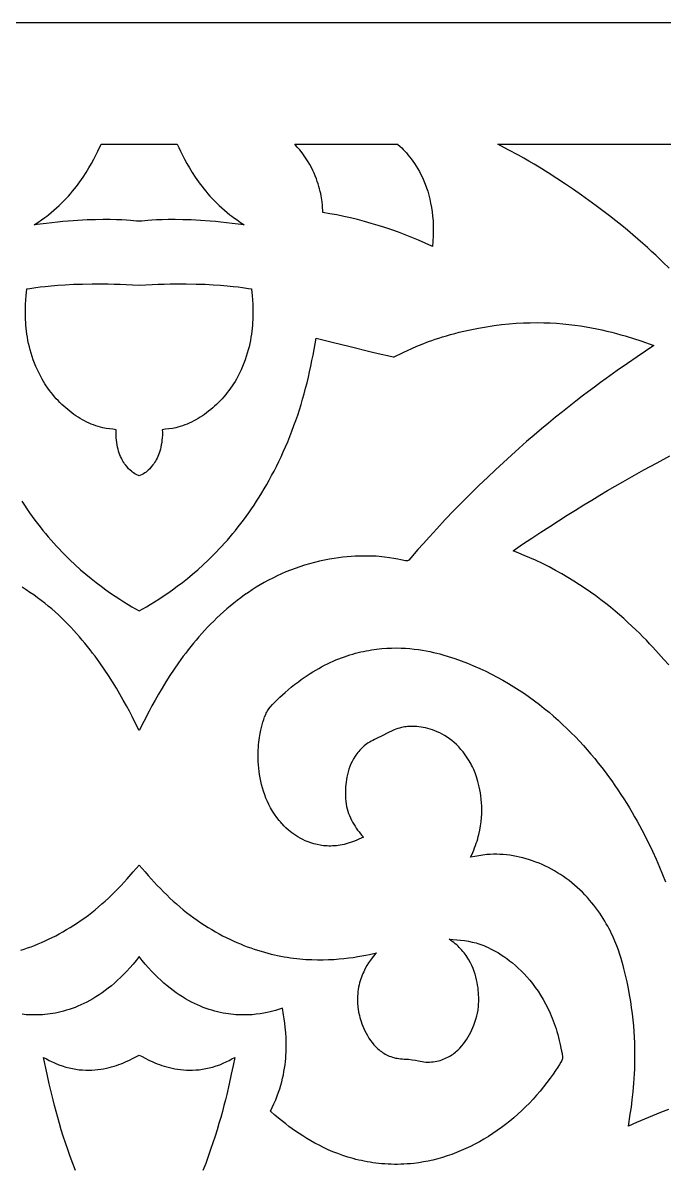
# Model space of a CAD drawing. Extents: x -300 to 300, y -304 to 306.
# Drawn here: x -19.2 to 86.6, y 118 to 306.4 of the extents above; entities that cross this region are included whole.
import ezdxf

# ---------------------------------------------------------------- set-up
doc = ezdxf.new("R2010")
doc.units = 0
doc.header["$MEASUREMENT"] = 0
doc.layers.get('0').update_dxf_attribs({"linetype": 'CONTINUOUS'})
doc.layers.add('LAYER_1', color=18, linetype='CONTINUOUS')

msp = doc.modelspace()

# ---------------------------------------------------------------- linework, layer by layer
msp.add_lwpolyline([(-300, -303.57), (300, -303.57), (300, 306.43), (-300, 306.43)], close=True)
at = {"layer": 'LAYER_1'}
for points in [[(14.97, 274.76), (15.26, 274.54), (15.55, 274.32), (16.14, 273.91), (16.74, 273.51), (17.33, 273.11), (16.33, 273.24), (15.35, 273.36), (14.4, 273.46), (13.48, 273.56), (12.59, 273.64), (11.73, 273.71), (10.1, 273.83), (8.6, 273.91), (7.21, 273.95), (5.94, 273.97), (4.79, 273.97), (3.77, 273.95), (2.86, 273.92), (2.08, 273.87), (1.42, 273.83), (0.46, 273.74), (0, 273.7), (-0.46, 273.74), (-1.42, 273.83), (-2.08, 273.87), (-2.86, 273.92), (-3.77, 273.95), (-4.79, 273.97), (-5.94, 273.97), (-7.21, 273.95), (-8.6, 273.91), (-10.1, 273.83), (-10.9, 273.78), (-11.73, 273.71), (-12.59, 273.64), (-13.48, 273.56), (-14.4, 273.46), (-15.35, 273.36), (-16.33, 273.24), (-17.33, 273.11), (-16.74, 273.51), (-16.14, 273.91), (-15.55, 274.32), (-15.26, 274.54), (-14.97, 274.76), (-14.51, 275.13), (-14.06, 275.51), (-13.63, 275.89), (-13.21, 276.28), (-12.81, 276.66), (-12.42, 277.06), (-12.05, 277.45), (-11.68, 277.84), (-11.34, 278.24), (-11, 278.64), (-10.68, 279.03), (-10.37, 279.43), (-10.07, 279.82), (-9.78, 280.22), (-9.24, 281), (-8.75, 281.76), (-8.29, 282.51), (-7.87, 283.24), (-7.49, 283.95), (-7.15, 284.62), (-6.83, 285.27), (-6.29, 286.43), (6.29, 286.43), (6.55, 285.87), (6.83, 285.27), (7.15, 284.62), (7.49, 283.95), (7.87, 283.24), (8.29, 282.51), (8.75, 281.76), (9.24, 281), (9.51, 280.61), (9.78, 280.22), (10.07, 279.82), (10.37, 279.43), (10.68, 279.03), (11, 278.64), (11.34, 278.24), (11.68, 277.84), (12.05, 277.45), (12.42, 277.06), (12.81, 276.66), (13.21, 276.28), (13.63, 275.89), (14.06, 275.51), (14.51, 275.13)], [(48.38, 269.53), (48.29, 269.58), (47.2, 270.08), (46.11, 270.56), (45.01, 271.02), (43.9, 271.46), (42.79, 271.88), (41.68, 272.28), (40.55, 272.66), (39.43, 273.02), (38.3, 273.36), (37.16, 273.68), (36.03, 273.97), (34.89, 274.25), (33.74, 274.5), (32.6, 274.74), (31.45, 274.95), (30.3, 275.14), (30.29, 275.54), (30.27, 275.9), (30.24, 276.37), (30.18, 276.92), (30.08, 277.55), (30.02, 277.9), (29.95, 278.26), (29.87, 278.63), (29.77, 279.03), (29.66, 279.43), (29.53, 279.85), (29.39, 280.28), (29.23, 280.72), (29.05, 281.17), (28.86, 281.63), (28.64, 282.09), (28.41, 282.56), (28.15, 283.04), (27.87, 283.52), (27.56, 284.01), (27.23, 284.49), (26.88, 284.98), (26.5, 285.46), (26.09, 285.95), (25.66, 286.43), (42.63, 286.43), (43.08, 286.03), (43.32, 285.8), (43.57, 285.55), (43.82, 285.28), (44.08, 284.99), (44.35, 284.68), (44.62, 284.35), (44.89, 283.99), (45.16, 283.62), (45.44, 283.22), (45.7, 282.8), (45.97, 282.36), (46.23, 281.9), (46.48, 281.41), (46.73, 280.9), (46.96, 280.37), (47.19, 279.82), (47.4, 279.24), (47.6, 278.64), (47.78, 278.01), (47.95, 277.36), (48.09, 276.69), (48.22, 275.99), (48.33, 275.27), (48.41, 274.53), (48.48, 273.76), (48.51, 272.96), (48.52, 272.14), (48.5, 271.3), (48.46, 270.43)], [(0, 263.18), (1.08, 263.24), (2.14, 263.28), (3.15, 263.32), (4.14, 263.35), (5.1, 263.37), (6.02, 263.38), (7.76, 263.38), (9.38, 263.35), (10.86, 263.3), (12.22, 263.23), (13.44, 263.15), (14.54, 263.06), (15.5, 262.96), (16.33, 262.87), (17.04, 262.78), (18.05, 262.63), (18.54, 262.55), (18.65, 261.4), (18.7, 260.73), (18.74, 259.99), (18.77, 259.2), (18.77, 258.36), (18.76, 257.92), (18.75, 257.47), (18.72, 257.01), (18.69, 256.54), (18.64, 256.06), (18.59, 255.57), (18.52, 255.07), (18.44, 254.56), (18.35, 254.05), (18.24, 253.53), (18.12, 253), (17.98, 252.47), (17.83, 251.93), (17.66, 251.39), (17.47, 250.84), (17.27, 250.29), (17.04, 249.74), (16.8, 249.19), (16.53, 248.63), (16.25, 248.07), (16.03, 247.68), (15.81, 247.29), (15.57, 246.91), (15.33, 246.53), (15.07, 246.16), (14.81, 245.8), (14.54, 245.45), (14.27, 245.1), (13.98, 244.76), (13.69, 244.43), (13.39, 244.11), (13.08, 243.79), (12.77, 243.49), (12.45, 243.19), (12.13, 242.9), (11.8, 242.63), (11.46, 242.36), (11.12, 242.1), (10.78, 241.85), (10.43, 241.61), (10.08, 241.38), (9.72, 241.16), (9.36, 240.96), (9, 240.76), (8.64, 240.58), (8.27, 240.41), (7.9, 240.25), (7.52, 240.1), (7.15, 239.97), (6.78, 239.85), (6.4, 239.74), (6.02, 239.64), (5.75, 239.58), (5.47, 239.53), (4.91, 239.46), (4.36, 239.39), (3.8, 239.32), (3.82, 238.86), (3.82, 238.41), (3.8, 237.98), (3.76, 237.57), (3.71, 237.18), (3.65, 236.8), (3.58, 236.44), (3.49, 236.1), (3.4, 235.77), (3.29, 235.46), (3.18, 235.16), (3.06, 234.88), (2.94, 234.62), (2.81, 234.37), (2.68, 234.13), (2.54, 233.91), (2.4, 233.71), (2.27, 233.51), (2, 233.17), (1.74, 232.88), (1.5, 232.65), (1.29, 232.46), (1.13, 232.32), (0.94, 232.19), (0.71, 232.05), (0.48, 231.93), (0, 231.7), (-0.48, 231.93), (-0.71, 232.05), (-0.94, 232.19), (-1.13, 232.32), (-1.29, 232.46), (-1.5, 232.65), (-1.74, 232.88), (-2, 233.17), (-2.27, 233.51), (-2.4, 233.71), (-2.54, 233.91), (-2.68, 234.13), (-2.81, 234.37), (-2.94, 234.62), (-3.06, 234.88), (-3.18, 235.16), (-3.29, 235.46), (-3.4, 235.77), (-3.49, 236.1), (-3.58, 236.44), (-3.65, 236.8), (-3.71, 237.18), (-3.76, 237.57), (-3.8, 237.98), (-3.82, 238.41), (-3.82, 238.86), (-3.8, 239.32), (-4.36, 239.39), (-4.91, 239.46), (-5.47, 239.53), (-5.75, 239.58), (-6.02, 239.64), (-6.4, 239.74), (-6.78, 239.85), (-7.15, 239.97), (-7.52, 240.1), (-7.9, 240.25), (-8.27, 240.41), (-8.64, 240.58), (-9, 240.76), (-9.36, 240.96), (-9.72, 241.16), (-10.08, 241.38), (-10.43, 241.61), (-10.78, 241.85), (-11.12, 242.1), (-11.46, 242.36), (-11.8, 242.63), (-12.13, 242.9), (-12.45, 243.19), (-12.77, 243.49), (-13.08, 243.79), (-13.39, 244.11), (-13.69, 244.43), (-13.98, 244.76), (-14.27, 245.1), (-14.54, 245.45), (-14.81, 245.8), (-15.07, 246.16), (-15.33, 246.53), (-15.57, 246.91), (-15.81, 247.29), (-16.03, 247.68), (-16.25, 248.07), (-16.53, 248.63), (-16.8, 249.19), (-17.04, 249.74), (-17.27, 250.29), (-17.47, 250.84), (-17.66, 251.39), (-17.83, 251.93), (-17.98, 252.47), (-18.12, 253), (-18.24, 253.53), (-18.35, 254.05), (-18.44, 254.56), (-18.52, 255.07), (-18.59, 255.57), (-18.64, 256.06), (-18.69, 256.54), (-18.72, 257.01), (-18.75, 257.47), (-18.77, 258.36), (-18.77, 259.2), (-18.74, 259.99), (-18.7, 260.73), (-18.65, 261.4), (-18.54, 262.55), (-18.05, 262.63), (-17.04, 262.78), (-16.33, 262.87), (-15.5, 262.96), (-14.54, 263.06), (-13.44, 263.15), (-12.22, 263.23), (-10.86, 263.3), (-9.38, 263.35), (-7.76, 263.38), (-6.91, 263.38), (-6.02, 263.38), (-5.1, 263.37), (-4.14, 263.35), (-3.15, 263.32), (-2.14, 263.28), (-1.08, 263.24)]]:
    msp.add_lwpolyline(points, close=True, dxfattribs=at)
for points in [[(87.44, 265.99), (86.41, 266.98), (85.22, 268.12), (84.55, 268.73), (83.85, 269.37), (83.09, 270.04), (82.29, 270.74), (81.45, 271.47), (80.56, 272.21), (79.62, 272.99), (78.63, 273.78), (77.59, 274.59), (76.51, 275.42), (75.37, 276.27), (74.18, 277.14), (72.95, 278.02), (71.66, 278.92), (70.32, 279.82), (68.92, 280.74), (67.47, 281.67), (65.97, 282.61), (65.14, 283.11), (64.29, 283.61), (63.45, 284.1), (62.6, 284.58), (60.9, 285.51), (59.19, 286.43), (102.81, 286.43)], [(-19.37, 227.53), (-18.95, 226.88), (-18.52, 226.25), (-18.08, 225.62), (-17.65, 225.02), (-17.21, 224.42), (-16.77, 223.84), (-16.33, 223.27), (-15.89, 222.71), (-15.44, 222.17), (-15, 221.64), (-14.55, 221.12), (-14.1, 220.62), (-13.66, 220.13), (-13.21, 219.65), (-12.76, 219.18), (-12.32, 218.72), (-11.43, 217.84), (-10.55, 217.01), (-9.67, 216.22), (-8.81, 215.48), (-7.95, 214.78), (-7.12, 214.11), (-6.29, 213.49), (-5.49, 212.9), (-4.71, 212.36), (-3.95, 211.84), (-3.22, 211.36), (-2.51, 210.92), (-1.83, 210.5), (-1.19, 210.12), (0, 209.44), (1.19, 210.12), (1.83, 210.5), (2.51, 210.92), (3.22, 211.36), (3.95, 211.84), (4.71, 212.36), (5.49, 212.9), (6.29, 213.49), (7.12, 214.11), (7.95, 214.78), (8.81, 215.48), (9.67, 216.22), (10.55, 217.01), (11.43, 217.84), (12.32, 218.72), (12.76, 219.18), (13.21, 219.65), (13.66, 220.13), (14.1, 220.62), (14.55, 221.12), (15, 221.64), (15.44, 222.17), (15.89, 222.71), (16.33, 223.27), (16.77, 223.84), (17.21, 224.42), (17.65, 225.02), (18.08, 225.62), (18.52, 226.25), (18.95, 226.88), (19.37, 227.53), (19.8, 228.2), (20.22, 228.88), (20.63, 229.57), (21.04, 230.28), (21.45, 231), (21.85, 231.74), (22.25, 232.5), (22.64, 233.27), (23.02, 234.05), (23.4, 234.85), (23.78, 235.66), (24.15, 236.5), (24.51, 237.34), (24.86, 238.21), (25.21, 239.09), (25.54, 239.99), (25.86, 240.85), (26.15, 241.72), (26.44, 242.59), (26.71, 243.48), (26.97, 244.37), (27.22, 245.26), (27.46, 246.16), (27.69, 247.06), (27.91, 247.97), (28.11, 248.88), (28.31, 249.8), (28.51, 250.71), (28.69, 251.63), (28.86, 252.55), (29.2, 254.4), (32.06, 253.71), (34.57, 253.1), (38.49, 252.13), (39.92, 251.79), (40.98, 251.54), (41.68, 251.39), (41.9, 251.35), (42.02, 251.35), (42.08, 251.36), (42.16, 251.39), (42.39, 251.49), (43.14, 251.86), (43.65, 252.12), (44.27, 252.41), (44.98, 252.73), (45.79, 253.08), (46.71, 253.45), (47.72, 253.84), (48.27, 254.03), (48.84, 254.23), (49.44, 254.42), (50.06, 254.62), (50.71, 254.81), (51.39, 255), (52.09, 255.19), (52.82, 255.38), (53.58, 255.56), (54.36, 255.74), (55.17, 255.91), (56.01, 256.07), (56.66, 256.19), (57.3, 256.3), (57.93, 256.4), (58.56, 256.49), (59.8, 256.65), (61.02, 256.77), (62.21, 256.87), (63.38, 256.93), (64.53, 256.97), (65.65, 256.98), (66.75, 256.97), (67.82, 256.93), (68.87, 256.87), (69.9, 256.79), (70.89, 256.69), (71.87, 256.57), (72.82, 256.44), (73.74, 256.29), (74.64, 256.13), (75.51, 255.96), (76.35, 255.78), (77.17, 255.59), (77.97, 255.39), (78.74, 255.19), (79.48, 254.99), (80.19, 254.78), (81.54, 254.36), (82.77, 253.95), (84.92, 253.21), (82.15, 251.33), (80.58, 250.25), (78.88, 249.06), (77.06, 247.77), (76.11, 247.08), (75.13, 246.36), (74.13, 245.61), (73.09, 244.83), (72.03, 244.01), (70.95, 243.17), (69.84, 242.29), (68.7, 241.37), (67.54, 240.42), (66.36, 239.44), (65.15, 238.41), (63.92, 237.35), (62.67, 236.25), (61.4, 235.11), (60.1, 233.93), (58.79, 232.71), (57.45, 231.45), (56.1, 230.15), (54.73, 228.8), (53.34, 227.41), (51.93, 225.97), (50.5, 224.49), (49.1, 222.99), (47.88, 221.66), (46.85, 220.51), (45.99, 219.54), (44.81, 218.19), (44.47, 217.82), (44.36, 217.72), (44.29, 217.67), (44.24, 217.66), (44.16, 217.66), (43.93, 217.7), (43.17, 217.86), (42.65, 217.97), (42.02, 218.08), (41.3, 218.2), (40.49, 218.3), (40.05, 218.35), (39.58, 218.39), (39.09, 218.43), (38.57, 218.46), (38.04, 218.47), (37.47, 218.48), (36.89, 218.48), (36.28, 218.47), (35.65, 218.44), (34.99, 218.4), (34.32, 218.34), (33.62, 218.27), (32.89, 218.18), (32.15, 218.07), (31.38, 217.94), (30.58, 217.79), (29.74, 217.61), (28.91, 217.41), (28.09, 217.2), (27.29, 216.96), (26.49, 216.71), (25.72, 216.44), (24.95, 216.15), (24.2, 215.85), (23.46, 215.53), (22.74, 215.2), (22.03, 214.85), (21.33, 214.49), (20.64, 214.12), (19.96, 213.73), (19.3, 213.33), (18.65, 212.92), (18.02, 212.49), (17.39, 212.06), (16.78, 211.61), (16.18, 211.16), (15.59, 210.7), (15.01, 210.23), (14.44, 209.75), (13.89, 209.26), (13.34, 208.76), (12.81, 208.26), (12.29, 207.76), (11.78, 207.24), (11.28, 206.73), (10.79, 206.21), (10.32, 205.68), (9.85, 205.15), (9.4, 204.62), (8.95, 204.09), (8.52, 203.55), (8.09, 203.02), (7.68, 202.48), (7.28, 201.94), (6.5, 200.87), (5.76, 199.81), (5.06, 198.75), (4.4, 197.71), (3.77, 196.69), (3.18, 195.69), (2.63, 194.72), (2.11, 193.78), (1.62, 192.87), (0.75, 191.19), (0, 189.71), (-0.75, 191.19), (-1.17, 192.01), (-1.62, 192.87), (-2.11, 193.78), (-2.63, 194.72), (-3.18, 195.69), (-3.77, 196.69), (-4.4, 197.71), (-5.06, 198.75), (-5.76, 199.81), (-6.5, 200.87), (-6.88, 201.41), (-7.28, 201.94), (-7.68, 202.48), (-8.09, 203.02), (-8.52, 203.55), (-8.95, 204.09), (-9.4, 204.62), (-9.85, 205.15), (-10.32, 205.68), (-10.79, 206.21), (-11.28, 206.73), (-11.78, 207.24), (-12.29, 207.76), (-12.81, 208.26), (-13.34, 208.76), (-13.89, 209.26), (-14.44, 209.75), (-15.01, 210.23), (-15.59, 210.7), (-16.18, 211.16), (-16.78, 211.61), (-17.39, 212.06), (-18.02, 212.49), (-18.65, 212.92), (-19.3, 213.33)], [(87.37, 200.51), (86.57, 201.42), (85.69, 202.41), (84.73, 203.47), (84.22, 204.02), (83.68, 204.58), (83.12, 205.15), (82.53, 205.74), (81.93, 206.33), (81.3, 206.93), (80.64, 207.54), (79.96, 208.15), (79.25, 208.77), (78.52, 209.39), (77.76, 210.02), (76.98, 210.64), (76.17, 211.27), (75.33, 211.89), (74.47, 212.51), (73.58, 213.13), (72.66, 213.74), (71.71, 214.34), (70.73, 214.94), (69.72, 215.53), (68.68, 216.11), (67.62, 216.68), (66.52, 217.24), (65.39, 217.78), (64.47, 218.19), (63.54, 218.59), (62.61, 218.97), (61.68, 219.36), (63.23, 220.41), (64.76, 221.43), (66.26, 222.42), (67.73, 223.37), (69.18, 224.3), (70.6, 225.2), (71.99, 226.07), (73.36, 226.91), (74.7, 227.72), (76.01, 228.51), (77.29, 229.27), (78.55, 230), (79.77, 230.71), (80.97, 231.39), (83.28, 232.68), (85.48, 233.87), (87.55, 234.98)], [(87.35, 127.19), (86.01, 126.67), (84.68, 126.14), (83.36, 125.59), (82.04, 125.02), (80.73, 124.43), (81.03, 126.4), (81.2, 127.54), (81.35, 128.78), (81.5, 130.12), (81.57, 130.83), (81.63, 131.55), (81.68, 132.31), (81.72, 133.08), (81.76, 133.88), (81.78, 134.69), (81.8, 135.53), (81.8, 136.39), (81.79, 137.27), (81.76, 138.17), (81.72, 139.1), (81.66, 140.04), (81.59, 141), (81.5, 141.98), (81.39, 142.97), (81.25, 143.99), (81.1, 145.02), (80.92, 146.07), (80.72, 147.14), (80.5, 148.22), (80.25, 149.32), (79.98, 150.44), (79.84, 150.94), (79.69, 151.5), (79.51, 152.11), (79.3, 152.77), (79.06, 153.46), (78.79, 154.19), (78.48, 154.96), (78.13, 155.75), (77.94, 156.16), (77.74, 156.57), (77.52, 156.98), (77.3, 157.4), (77.06, 157.83), (76.81, 158.26), (76.55, 158.69), (76.27, 159.12), (75.98, 159.55), (75.68, 159.99), (75.36, 160.42), (75.03, 160.86), (74.68, 161.29), (74.32, 161.73), (73.94, 162.16), (73.54, 162.59), (73.13, 163.01), (72.71, 163.42), (72.28, 163.82), (71.84, 164.2), (71.39, 164.58), (70.94, 164.94), (70.47, 165.28), (69.99, 165.62), (69.51, 165.94), (69.02, 166.24), (68.53, 166.54), (68.03, 166.82), (67.52, 167.08), (67.01, 167.33), (66.49, 167.57), (65.97, 167.79), (65.44, 168), (64.91, 168.19), (64.38, 168.37), (63.85, 168.53), (63.31, 168.68), (62.77, 168.81), (62.23, 168.93), (61.69, 169.03), (61.15, 169.11), (60.61, 169.18), (60.07, 169.23), (59.53, 169.26), (58.99, 169.28), (58.45, 169.28), (57.92, 169.26), (57.38, 169.22), (57.04, 169.19), (56.71, 169.14), (56.03, 169.03), (55.36, 168.91), (54.69, 168.79), (54.87, 169.18), (55.04, 169.57), (55.2, 169.95), (55.35, 170.34), (55.49, 170.71), (55.62, 171.09), (55.74, 171.46), (55.85, 171.83), (55.95, 172.2), (56.04, 172.56), (56.2, 173.27), (56.32, 173.97), (56.42, 174.65), (56.48, 175.32), (56.52, 175.96), (56.54, 176.59), (56.53, 177.2), (56.5, 177.79), (56.45, 178.36), (56.39, 178.9), (56.31, 179.43), (56.22, 179.93), (56.12, 180.4), (56.01, 180.86), (55.89, 181.28), (55.78, 181.68), (55.65, 182.06), (55.53, 182.4), (55.41, 182.72), (55.19, 183.26), (54.99, 183.68), (54.85, 183.97), (54.77, 184.12), (54.46, 184.67), (54.13, 185.2), (53.8, 185.69), (53.45, 186.16), (53.09, 186.59), (52.73, 187), (52.35, 187.37), (51.97, 187.72), (51.58, 188.04), (51.19, 188.34), (50.79, 188.62), (50.39, 188.87), (49.99, 189.09), (49.59, 189.3), (49.19, 189.48), (48.79, 189.65), (48.4, 189.79), (48.01, 189.92), (47.62, 190.03), (47.24, 190.12), (46.87, 190.2), (46.51, 190.26), (46.15, 190.31), (45.81, 190.34), (45.48, 190.36), (45.16, 190.37), (44.86, 190.38), (44.57, 190.37), (44.29, 190.35), (44.04, 190.33), (43.8, 190.29), (43.58, 190.26), (43.27, 190.19), (42.96, 190.11), (42.66, 190.01), (42.35, 189.9), (42.05, 189.79), (41.75, 189.66), (41.16, 189.39), (39.98, 188.79), (39.39, 188.49), (38.8, 188.2), (38.54, 188.07), (38.28, 187.94), (38.03, 187.79), (37.8, 187.64), (37.57, 187.48), (37.35, 187.32), (37.14, 187.16), (36.94, 186.98), (36.75, 186.81), (36.56, 186.62), (36.39, 186.44), (36.22, 186.25), (36.06, 186.05), (35.91, 185.85), (35.76, 185.65), (35.62, 185.45), (35.37, 185.04), (35.14, 184.61), (34.94, 184.18), (34.77, 183.75), (34.61, 183.31), (34.48, 182.88), (34.37, 182.44), (34.28, 182.01), (34.2, 181.59), (34.14, 181.18), (34.1, 180.78), (34.06, 180.39), (34.04, 180.01), (34.03, 179.66), (34.03, 179.01), (34.05, 178.46), (34.09, 178.02), (34.15, 177.57), (34.23, 177.17), (34.32, 176.78), (34.43, 176.4), (34.56, 176.02), (34.71, 175.65), (34.86, 175.29), (35.03, 174.93), (35.21, 174.58), (35.4, 174.24), (35.61, 173.91), (35.82, 173.59), (36.04, 173.27), (36.27, 172.97), (36.51, 172.68), (36.75, 172.4), (37, 172.13), (36.63, 171.94), (36.26, 171.77), (35.9, 171.6), (35.55, 171.46), (35.19, 171.32), (34.85, 171.2), (34.5, 171.09), (34.16, 171), (33.83, 170.91), (33.49, 170.84), (33.17, 170.78), (32.85, 170.73), (32.53, 170.69), (32.21, 170.66), (31.91, 170.65), (31.6, 170.64), (31.3, 170.64), (31.01, 170.65), (30.72, 170.67), (30.43, 170.69), (30.15, 170.73), (29.88, 170.77), (29.34, 170.87), (28.83, 171), (28.34, 171.16), (27.86, 171.33), (27.41, 171.51), (26.99, 171.72), (26.58, 171.93), (26.2, 172.15), (25.84, 172.37), (25.5, 172.6), (25.19, 172.82), (24.91, 173.04), (24.64, 173.26), (24.2, 173.65), (23.86, 173.99), (23.63, 174.23), (23.51, 174.36), (23.29, 174.61), (23.09, 174.86), (22.7, 175.36), (22.33, 175.87), (22, 176.4), (21.69, 176.93), (21.41, 177.47), (21.15, 178.01), (20.92, 178.56), (20.71, 179.11), (20.52, 179.67), (20.35, 180.22), (20.2, 180.77), (20.07, 181.33), (19.96, 181.88), (19.87, 182.42), (19.79, 182.96), (19.73, 183.49), (19.68, 184.01), (19.65, 184.53), (19.63, 185.03), (19.62, 185.52), (19.63, 186), (19.64, 186.46), (19.66, 186.91), (19.69, 187.34), (19.73, 187.75), (19.78, 188.14), (19.83, 188.52), (19.94, 189.19), (20.07, 189.77), (20.29, 190.65), (20.41, 191.09), (20.55, 191.52), (20.7, 191.94), (20.87, 192.35), (20.96, 192.54), (21.06, 192.73), (21.16, 192.92), (21.27, 193.1), (21.39, 193.26), (21.63, 193.56), (22.02, 193.99), (22.26, 194.26), (22.55, 194.55), (22.87, 194.87), (23.23, 195.22), (23.63, 195.59), (24.07, 195.98), (24.56, 196.4), (25.08, 196.83), (25.65, 197.28), (26.26, 197.75), (26.74, 198.11), (27.23, 198.45), (27.71, 198.77), (28.19, 199.09), (28.67, 199.39), (29.15, 199.67), (29.63, 199.95), (30.1, 200.21), (30.58, 200.46), (31.05, 200.69), (31.52, 200.92), (31.99, 201.13), (32.46, 201.33), (32.93, 201.52), (33.39, 201.7), (33.85, 201.87), (34.31, 202.02), (34.77, 202.17), (35.23, 202.3), (35.68, 202.43), (36.13, 202.55), (36.57, 202.66), (37.01, 202.75), (37.45, 202.84), (37.89, 202.92), (38.32, 203), (39.18, 203.12), (40.01, 203.2), (40.84, 203.26), (41.64, 203.3), (42.43, 203.31), (43.2, 203.29), (43.95, 203.26), (44.67, 203.2), (45.38, 203.13), (46.06, 203.05), (46.72, 202.95), (47.35, 202.84), (47.96, 202.72), (48.54, 202.59), (49.09, 202.46), (49.61, 202.32), (50.11, 202.19), (51, 201.91), (52.07, 201.56), (53.13, 201.18), (54.17, 200.78), (55.18, 200.37), (56.18, 199.93), (57.17, 199.47), (58.13, 198.99), (59.08, 198.5), (60.01, 197.99), (60.92, 197.46), (61.82, 196.91), (62.7, 196.35), (63.56, 195.78), (64.4, 195.19), (65.23, 194.58), (66.04, 193.97), (66.84, 193.34), (67.62, 192.7), (68.38, 192.05), (69.13, 191.39), (69.86, 190.71), (70.57, 190.03), (71.27, 189.34), (71.96, 188.65), (72.63, 187.94), (73.28, 187.23), (73.92, 186.51), (74.54, 185.79), (75.15, 185.06), (75.74, 184.33), (76.32, 183.6), (76.88, 182.86), (77.43, 182.12), (77.97, 181.38), (78.49, 180.64), (78.99, 179.89), (79.49, 179.15), (79.96, 178.41), (80.43, 177.67), (80.88, 176.93), (81.32, 176.19), (81.74, 175.46), (82.15, 174.73), (82.55, 174.01), (82.94, 173.29), (83.31, 172.58), (83.67, 171.88), (84.02, 171.18), (84.67, 169.81), (85.28, 168.47), (85.84, 167.18), (86.35, 165.93), (86.82, 164.74)], [(-19.54, 153.45), (-18.98, 153.63), (-18.41, 153.83), (-17.84, 154.03), (-17.27, 154.25), (-16.69, 154.49), (-16.11, 154.73), (-15.53, 154.99), (-14.95, 155.27), (-14.36, 155.55), (-13.77, 155.85), (-13.18, 156.17), (-12.59, 156.5), (-11.99, 156.85), (-11.39, 157.21), (-10.8, 157.59), (-10.19, 157.98), (-9.59, 158.39), (-8.99, 158.81), (-8.39, 159.26), (-7.82, 159.69), (-7.25, 160.14), (-6.7, 160.6), (-6.15, 161.08), (-5.6, 161.56), (-5.07, 162.06), (-4.54, 162.57), (-4.01, 163.09), (-3.49, 163.61), (-2.98, 164.15), (-2.47, 164.69), (-1.97, 165.24), (-0.97, 166.36), (0, 167.5), (0.97, 166.36), (1.47, 165.8), (1.97, 165.24), (2.47, 164.69), (2.98, 164.15), (3.49, 163.61), (4.01, 163.09), (4.54, 162.57), (5.07, 162.06), (5.6, 161.56), (6.15, 161.08), (6.7, 160.6), (7.25, 160.14), (7.82, 159.69), (8.39, 159.26), (8.99, 158.81), (9.59, 158.39), (10.19, 157.98), (10.8, 157.59), (11.39, 157.21), (11.99, 156.85), (12.59, 156.5), (13.18, 156.17), (13.77, 155.85), (14.36, 155.55), (14.95, 155.27), (15.53, 154.99), (16.11, 154.73), (16.69, 154.49), (17.27, 154.25), (17.84, 154.03), (18.41, 153.83), (18.98, 153.63), (19.54, 153.45), (20.1, 153.28), (20.66, 153.12), (21.21, 152.97), (21.76, 152.83), (22.3, 152.7), (22.84, 152.59), (23.38, 152.48), (23.91, 152.38), (24.44, 152.3), (24.96, 152.22), (25.48, 152.15), (25.99, 152.09), (26.49, 152.03), (27.49, 151.95), (28.47, 151.9), (29.42, 151.88), (30.34, 151.88), (31.24, 151.9), (32.12, 151.95), (32.97, 152.01), (33.78, 152.09), (34.57, 152.18), (35.32, 152.28), (36.05, 152.4), (36.74, 152.52), (37.39, 152.64), (38.01, 152.77), (39.14, 153.02), (38.93, 152.78), (38.68, 152.5), (38.42, 152.18), (38.15, 151.81), (37.86, 151.4), (37.58, 150.94), (37.3, 150.45), (37.17, 150.19), (37.04, 149.91), (36.91, 149.63), (36.79, 149.34), (36.67, 149.03), (36.57, 148.72), (36.46, 148.39), (36.37, 148.06), (36.29, 147.72), (36.21, 147.36), (36.15, 147), (36.09, 146.63), (36.05, 146.25), (36.02, 145.86), (36.01, 145.46), (36.01, 145.05), (36.02, 144.63), (36.05, 144.2), (36.07, 144.03), (36.12, 143.71), (36.21, 143.25), (36.34, 142.68), (36.42, 142.36), (36.52, 142.02), (36.63, 141.67), (36.76, 141.3), (36.9, 140.92), (37.06, 140.53), (37.24, 140.14), (37.43, 139.75), (37.65, 139.36), (37.88, 138.97), (38.14, 138.58), (38.42, 138.21), (38.72, 137.85), (39.04, 137.5), (39.21, 137.34), (39.39, 137.17), (39.57, 137.02), (39.76, 136.87), (39.96, 136.72), (40.16, 136.58), (40.37, 136.45), (40.58, 136.32), (40.81, 136.21), (41.04, 136.1), (41.27, 135.99), (41.52, 135.9), (41.77, 135.82), (42.03, 135.74), (42.29, 135.67), (42.57, 135.62), (42.85, 135.57), (43.14, 135.54), (43.44, 135.51), (43.74, 135.5), (44.09, 135.48), (44.42, 135.46), (45.04, 135.39), (45.6, 135.31), (46.11, 135.21), (46.96, 135.04), (47.31, 134.99), (47.46, 134.98), (47.6, 134.98), (47.92, 134.99), (48.23, 135.02), (48.53, 135.05), (48.82, 135.1), (49.11, 135.15), (49.39, 135.22), (49.66, 135.29), (49.92, 135.38), (50.18, 135.47), (50.43, 135.57), (50.67, 135.68), (50.91, 135.8), (51.14, 135.92), (51.36, 136.05), (51.57, 136.19), (51.78, 136.33), (51.98, 136.48), (52.18, 136.64), (52.37, 136.8), (52.55, 136.96), (52.9, 137.3), (53.23, 137.66), (53.53, 138.03), (53.81, 138.4), (54.06, 138.79), (54.3, 139.18), (54.52, 139.57), (54.72, 139.95), (54.9, 140.33), (55.06, 140.71), (55.2, 141.07), (55.33, 141.42), (55.55, 142.07), (55.7, 142.63), (55.81, 143.09), (55.91, 143.57), (55.93, 143.73), (55.97, 144.04), (56, 144.48), (56.02, 145.03), (56.03, 145.35), (56.02, 145.69), (56.01, 146.05), (55.99, 146.44), (55.95, 146.84), (55.91, 147.25), (55.84, 147.68), (55.76, 148.12), (55.67, 148.57), (55.55, 149.04), (55.42, 149.5), (55.26, 149.97), (55.08, 150.45), (54.87, 150.92), (54.64, 151.4), (54.38, 151.87), (54.09, 152.33), (53.93, 152.56), (53.77, 152.79), (53.6, 153.02), (53.42, 153.24), (53.23, 153.46), (53.03, 153.68), (52.82, 153.9), (52.61, 154.11), (52.39, 154.32), (52.15, 154.52), (51.91, 154.72), (51.66, 154.92), (51.39, 155.11), (51.12, 155.3), (52.4, 155.19), (53.04, 155.12), (53.68, 155.04), (54.32, 154.94), (54.95, 154.81), (55.27, 154.74), (55.58, 154.66), (55.89, 154.57), (56.2, 154.46), (56.52, 154.35), (56.86, 154.22), (57.21, 154.07), (57.59, 153.9), (57.99, 153.7), (58.4, 153.49), (58.82, 153.25), (59.26, 153), (59.71, 152.71), (60.17, 152.41), (60.63, 152.08), (61.1, 151.73), (61.58, 151.35), (62.06, 150.94), (62.54, 150.51), (63.02, 150.05), (63.5, 149.56), (63.97, 149.05), (64.44, 148.51), (64.9, 147.94), (65.35, 147.33), (65.8, 146.7), (66.23, 146.04), (66.64, 145.34), (67.05, 144.62), (67.24, 144.24), (67.43, 143.86), (67.62, 143.46), (67.8, 143.06), (67.98, 142.65), (68.15, 142.24), (68.31, 141.81), (68.47, 141.38), (68.63, 140.93), (68.77, 140.48), (68.92, 140.02), (69.05, 139.55), (69.18, 139.07), (69.3, 138.58), (69.46, 137.91), (69.58, 137.32), (69.68, 136.82), (69.76, 136.39), (69.84, 135.8), (69.85, 135.63), (69.85, 135.54), (69.81, 135.45), (69.72, 135.26), (69.56, 134.99), (69.33, 134.62), (69.05, 134.18), (68.69, 133.64), (68.28, 133.03), (67.79, 132.34), (67.26, 131.62), (66.72, 130.91), (66.15, 130.22), (65.57, 129.54), (64.98, 128.88), (64.37, 128.24), (63.75, 127.61), (63.12, 126.99), (62.47, 126.4), (61.81, 125.82), (61.13, 125.26), (60.45, 124.72), (59.76, 124.2), (59.05, 123.69), (58.34, 123.21), (57.62, 122.74), (56.89, 122.3), (56.15, 121.87), (55.4, 121.47), (54.65, 121.09), (53.89, 120.73), (53.13, 120.39), (52.36, 120.07), (51.59, 119.78), (50.81, 119.51), (50.04, 119.26), (49.26, 119.04), (48.47, 118.84), (47.69, 118.67), (46.9, 118.52), (46.12, 118.39), (45.34, 118.29), (44.78, 118.24), (44.23, 118.2), (43.69, 118.16), (43.15, 118.14), (42.62, 118.13), (42.1, 118.13), (41.57, 118.14), (41.06, 118.16), (40.55, 118.19), (40.05, 118.23), (39.55, 118.28), (39.06, 118.33), (38.57, 118.4), (38.09, 118.47), (37.61, 118.55), (37.14, 118.64), (36.68, 118.74), (36.22, 118.84), (35.77, 118.95), (35.33, 119.07), (34.45, 119.32), (33.6, 119.6), (32.77, 119.9), (31.97, 120.22), (31.19, 120.55), (30.43, 120.9), (29.7, 121.27), (28.99, 121.64), (28.3, 122.03), (27.64, 122.42), (27.01, 122.81), (26.4, 123.21), (25.81, 123.61), (25.25, 124.01), (24.71, 124.4), (24.2, 124.79), (23.25, 125.54), (22.4, 126.25), (21.65, 126.88), (21.94, 127.52), (22.24, 128.14), (22.52, 128.78), (22.66, 129.1), (22.79, 129.43), (23, 130.02), (23.19, 130.61), (23.37, 131.19), (23.52, 131.77), (23.66, 132.34), (23.79, 132.9), (23.89, 133.46), (23.99, 134.01), (24.06, 134.55), (24.13, 135.08), (24.18, 135.61), (24.22, 136.12), (24.25, 136.62), (24.26, 137.12), (24.27, 137.6), (24.27, 138.08), (24.26, 138.54), (24.24, 138.99), (24.19, 139.86), (24.11, 140.68), (24.02, 141.44), (23.92, 142.15), (23.82, 142.8), (23.62, 143.9), (23.34, 143.8), (22.82, 143.63), (22.47, 143.52), (22.07, 143.4), (21.61, 143.29), (21.11, 143.17), (20.56, 143.06), (19.96, 142.96), (19.32, 142.88), (18.64, 142.82), (17.92, 142.78), (17.55, 142.77), (17.17, 142.77), (16.77, 142.77), (16.38, 142.79), (15.97, 142.81), (15.56, 142.84), (15.13, 142.89), (14.71, 142.94), (14.27, 143.01), (13.83, 143.09), (13.38, 143.18), (12.93, 143.29), (12.47, 143.4), (12, 143.54), (11.53, 143.68), (11.06, 143.84), (10.58, 144.02), (10.1, 144.22), (9.61, 144.43), (9.12, 144.66), (8.63, 144.9), (8.13, 145.17), (7.63, 145.46), (7.13, 145.76), (6.62, 146.08), (6.12, 146.43), (5.61, 146.8), (5.1, 147.19), (4.59, 147.6), (4.08, 148.03), (3.57, 148.49), (3.06, 148.97), (2.54, 149.48), (2.03, 150.01), (1.52, 150.57), (1.01, 151.15), (0.51, 151.76), (0, 152.4), (-0.51, 151.76), (-1.01, 151.15), (-1.52, 150.57), (-2.03, 150.01), (-2.54, 149.48), (-3.06, 148.97), (-3.57, 148.49), (-4.08, 148.03), (-4.59, 147.6), (-5.1, 147.19), (-5.61, 146.8), (-6.12, 146.43), (-6.62, 146.08), (-7.13, 145.76), (-7.63, 145.46), (-8.13, 145.17), (-8.63, 144.9), (-9.12, 144.66), (-9.61, 144.43), (-10.1, 144.22), (-10.58, 144.02), (-11.06, 143.84), (-11.53, 143.68), (-12, 143.54), (-12.47, 143.4), (-12.93, 143.29), (-13.38, 143.18), (-13.83, 143.09), (-14.27, 143.01), (-14.71, 142.94), (-15.13, 142.89), (-15.56, 142.84), (-15.97, 142.81), (-16.38, 142.79), (-16.77, 142.77), (-17.17, 142.77), (-17.55, 142.77), (-17.92, 142.78), (-18.64, 142.82), (-19.32, 142.88)], [(-10.52, 117.12), (-10.97, 118.29), (-11.39, 119.44), (-11.79, 120.57), (-12.16, 121.68), (-12.52, 122.76), (-12.85, 123.83), (-13.16, 124.87), (-13.45, 125.88), (-13.72, 126.87), (-13.98, 127.83), (-14.22, 128.77), (-14.44, 129.67), (-14.85, 131.39), (-15.2, 132.99), (-15.79, 135.77), (-15.31, 135.52), (-14.83, 135.27), (-14.35, 135.03), (-14.11, 134.91), (-13.87, 134.8), (-13.28, 134.57), (-12.69, 134.36), (-12.11, 134.19), (-11.54, 134.04), (-10.98, 133.92), (-10.43, 133.82), (-9.88, 133.75), (-9.35, 133.7), (-8.82, 133.68), (-8.3, 133.67), (-7.8, 133.68), (-7.3, 133.71), (-6.81, 133.76), (-6.34, 133.82), (-5.87, 133.9), (-5.42, 133.99), (-4.98, 134.09), (-4.55, 134.2), (-4.14, 134.32), (-3.73, 134.45), (-3.34, 134.59), (-2.97, 134.73), (-2.6, 134.87), (-2.25, 135.02), (-1.6, 135.32), (-1, 135.62), (-0.47, 135.9), (0, 136.16), (0.47, 135.9), (1, 135.62), (1.6, 135.32), (2.25, 135.02), (2.6, 134.87), (2.97, 134.73), (3.34, 134.59), (3.73, 134.45), (4.14, 134.32), (4.55, 134.2), (4.98, 134.09), (5.42, 133.99), (5.87, 133.9), (6.34, 133.82), (6.81, 133.76), (7.3, 133.71), (7.8, 133.68), (8.3, 133.67), (8.82, 133.68), (9.35, 133.7), (9.88, 133.75), (10.43, 133.82), (10.98, 133.92), (11.54, 134.04), (12.11, 134.19), (12.69, 134.36), (13.28, 134.57), (13.87, 134.8), (14.35, 135.03), (14.83, 135.27), (15.31, 135.52), (15.79, 135.77), (15.51, 134.45), (15.2, 132.99), (14.85, 131.39), (14.44, 129.67), (14.22, 128.77), (13.98, 127.83), (13.72, 126.87), (13.45, 125.88), (13.16, 124.87), (12.85, 123.83), (12.52, 122.76), (12.16, 121.68), (11.79, 120.57), (11.39, 119.44), (10.97, 118.29), (10.52, 117.12)]]:
    msp.add_lwpolyline(points, dxfattribs=at)

doc.saveas('drawing.dxf')
